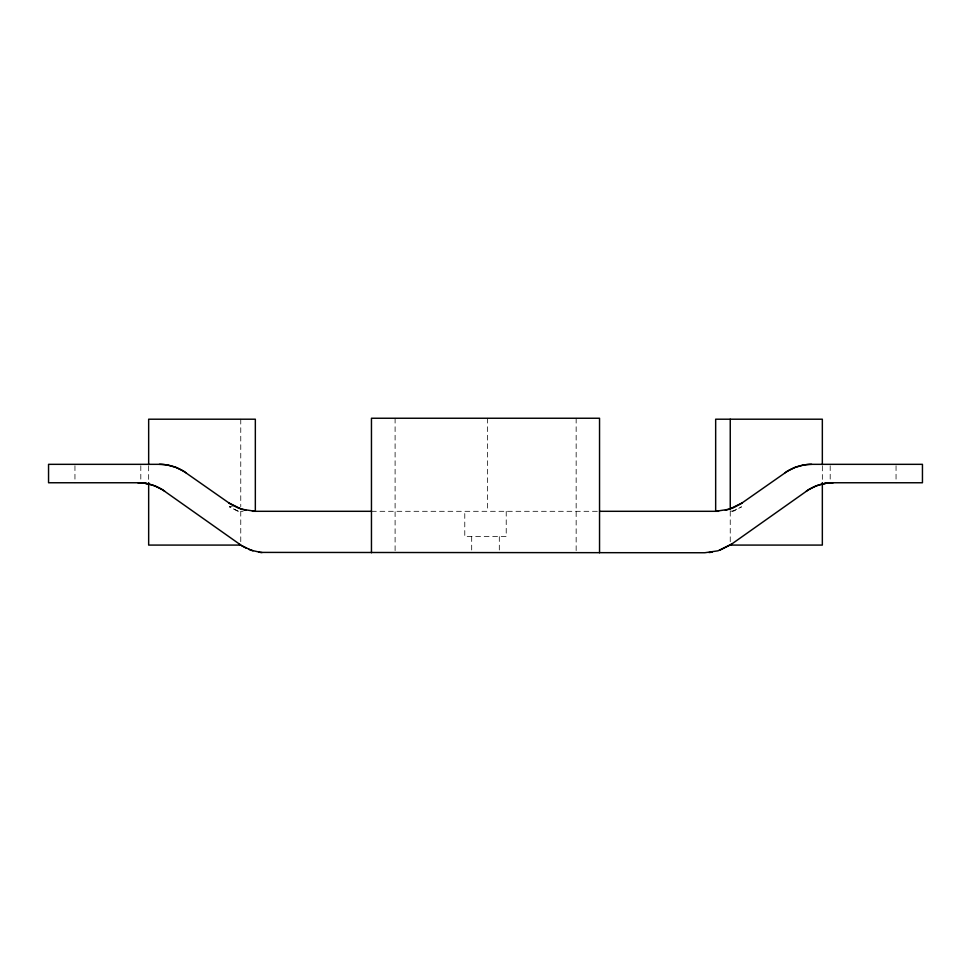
<?xml version="1.0" encoding="UTF-8"?>
<svg xmlns="http://www.w3.org/2000/svg" width="971" height="971" viewBox="0 0 971 971"><rect width="100%" height="100%" fill="white"/><g stroke="black" fill="none" stroke-linecap="round" stroke-linejoin="round"><path stroke-width="0.73" stroke-dasharray="4.86 3.64" d="M233.477 505.782L229.459 506.813L237.628 511.159L243.114 511.304M732.437 511.304L741.541 506.813L734.088 510.928L729.646 511.304M371.456 511.304L599.544 511.304M238.563 511.304L229.605 506.898M896.051 465.752L896.051 482.757M830.193 465.752L830.193 479.99M822.34 466.007L822.34 481.385M730.241 511.304L730.241 545.083M576.155 418.246L576.155 552.754M506.219 511.304L506.219 536.635L464.781 536.635L464.781 511.304M499.312 536.635L499.312 551.285M487.418 418.246L487.418 511.304M471.688 536.635L471.688 551.285M395.1 418.246L395.1 552.754M240.759 419.205L240.759 506.777M240.759 511.304L240.759 545.083M148.66 466.007L148.66 481.385M140.807 465.752L140.807 479.99M74.949 465.752L74.949 482.757"/><path stroke-width="1.46" d="M725.349 510.273L732.996 507.918L740.667 503.925L787.481 471.166L795.055 467.415L803.187 465.109A68.868 56.172 90 0 1 811.61 464.332L922.45 464.332L922.45 482.757L832.9 482.757A68.88 56.184 90 0 0 824.549 483.522L816.32 485.84L808.661 489.651L730.241 545.083L822.34 545.083L822.34 482.611M742.269 502.844L729.439 509.192L715.663 511.304L715.663 419.205L822.34 419.205L822.34 464.696M719.705 550.266L731.406 544.282L718.006 550.812L704.776 552.754L260.556 552.402L251.307 550.266L241.803 545.738L162.351 489.663L154.741 485.864L146.56 483.534A68.868 56.172 90 0 0 138.1 482.757L48.55 482.757L48.55 464.332L159.39 464.332A68.868 56.172 -90 0 1 167.813 465.109L175.945 467.415L183.519 471.166L230.443 503.998L238.247 508.015L246.015 510.358M712.265 552.135L708.951 552.56M252.424 511.304L371.456 511.304M599.544 511.304L718.576 511.304M140.807 482.83L138.1 482.757A46.45 46.207 90 0 1 164.718 491.229M139.278 482.769L138.1 482.757A46.45 46.207 -90 0 1 149.34 484.141M262.049 552.56L258.735 552.135M252.994 550.812L248.673 549.283M246.561 548.348L241.791 545.738M228.84 502.929L241.573 509.205L255.337 511.304L255.337 419.205L148.66 419.205L148.66 464.696M239.594 544.282L240.759 545.083L148.66 545.083L148.66 482.611M730.241 419.205L730.241 509.799M599.544 552.754L599.544 418.246L371.456 418.246L371.456 552.754M821.757 484.116A46.45 46.22 90 0 1 832.9 482.757A46.45 46.22 -90 0 0 806.282 491.229M785.114 472.707A46.45 46.22 -90 0 1 811.61 464.332M159.39 464.332A46.45 46.22 90 0 1 185.886 472.707M830.278 482.83L832.9 482.757L830.266 482.83"/></g></svg>
